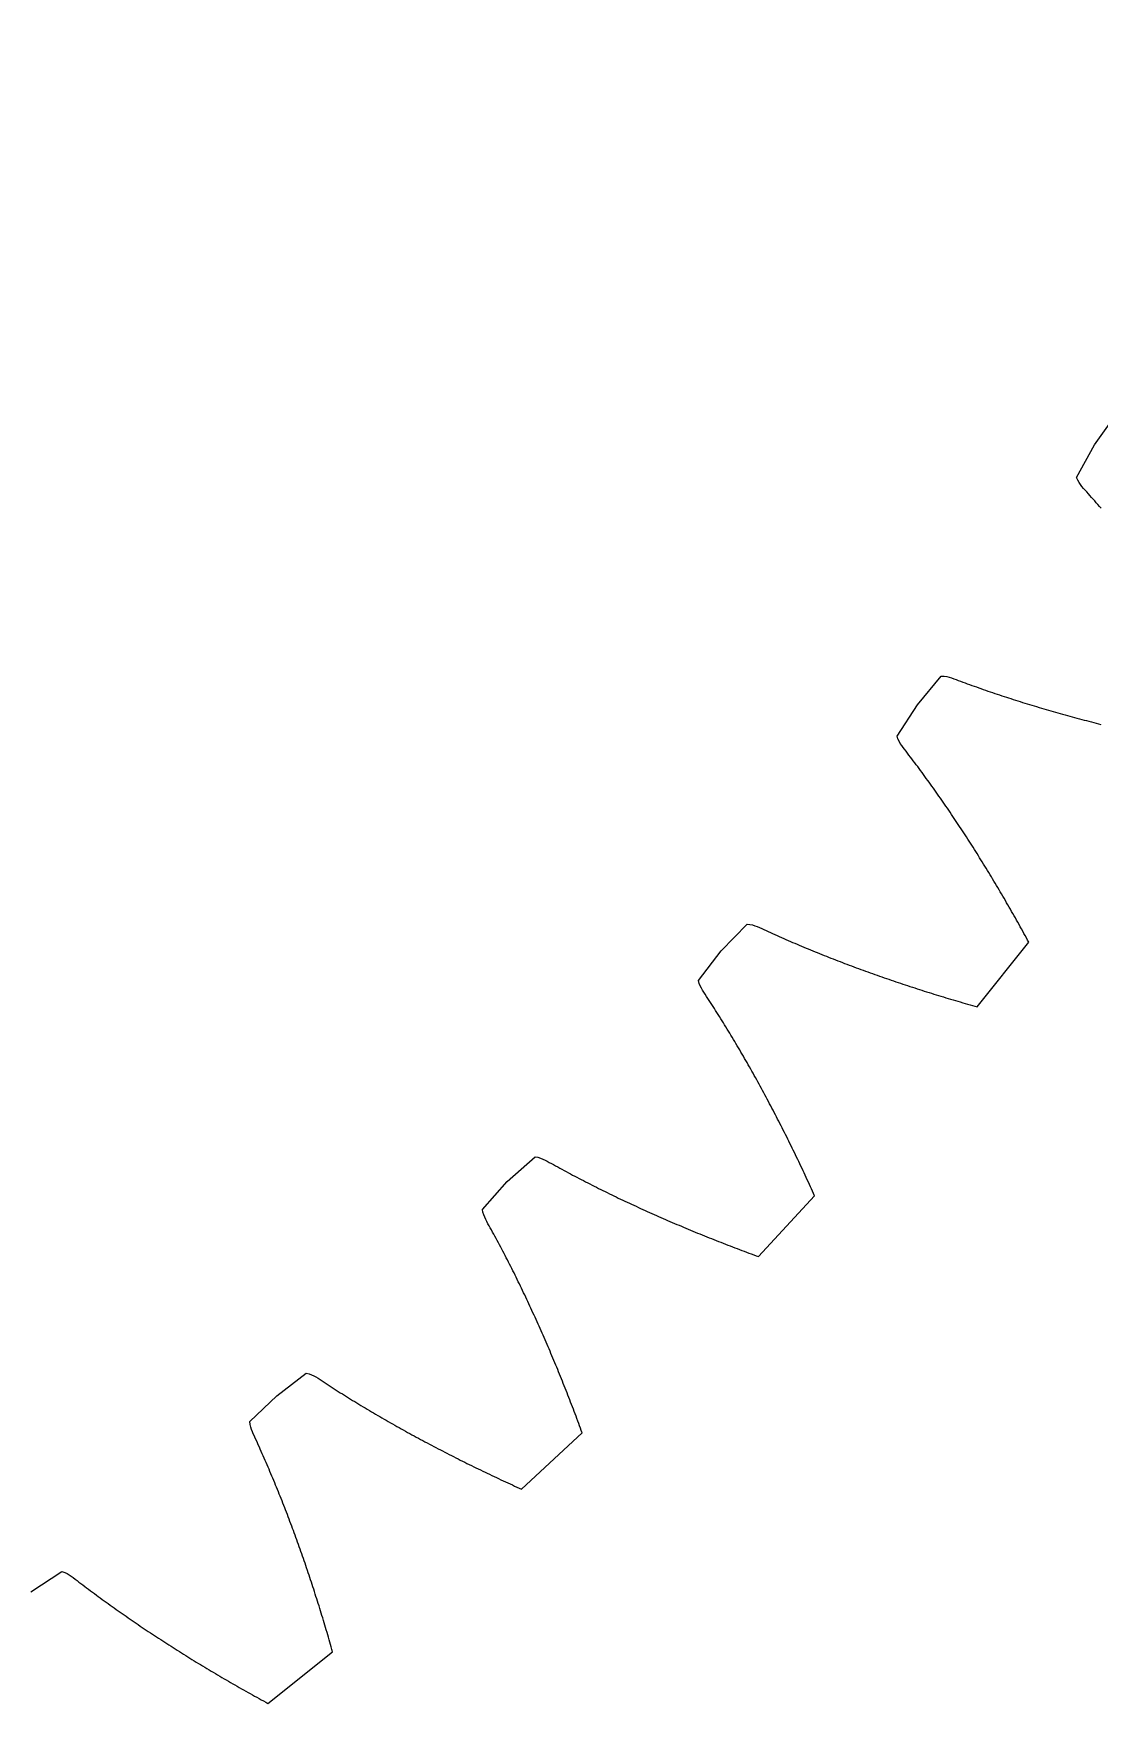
# Model space of a CAD drawing. Header units: metres. Extents: x -108 to 108, y -108 to 108.
# Drawn here: x 48.45 to 69.1, y -67.83 to -35.39 of the extents above; entities that cross this region are included whole.
import ezdxf

# ---------------------------------------------------------------- set-up
doc = ezdxf.new("R2010")
doc.units = ezdxf.units.M

msp = doc.modelspace()

# ---------------------------------------------------------------- linework, layer by layer
for points in [[(69.134, -44.588), (69.103, -44.552), (69.072, -44.517), (69.041, -44.482), (69.011, -44.446), (68.98, -44.411), (68.949, -44.376), (68.918, -44.341), (68.887, -44.306), (68.856, -44.272), (68.824, -44.237), (68.793, -44.202), (68.763, -44.166), (68.734, -44.128), (68.706, -44.088), (68.681, -44.044), (68.66, -43.993), (69.008, -43.361), (69.008, -43.361), (69.427, -42.773)], [(48.396, -65.575), (49.001, -65.18), (49.054, -65.197), (49.099, -65.219), (49.141, -65.244), (49.181, -65.27), (49.219, -65.298), (49.256, -65.326), (49.293, -65.355), (49.33, -65.383), (49.368, -65.411), (49.405, -65.44), (49.442, -65.468), (49.479, -65.496), (49.517, -65.524), (49.554, -65.552), (49.592, -65.58), (49.629, -65.608), (49.667, -65.636), (49.705, -65.664), (49.743, -65.692), (49.781, -65.72), (49.819, -65.747), (49.857, -65.775), (49.895, -65.802), (49.933, -65.83), (49.972, -65.857), (50.01, -65.885), (50.048, -65.912), (50.087, -65.939), (50.126, -65.966), (50.164, -65.993), (50.203, -66.02), (50.242, -66.047), (50.281, -66.074), (50.32, -66.101), (50.359, -66.128), (50.398, -66.155), (50.437, -66.182), (50.476, -66.208), (50.516, -66.235), (50.555, -66.261), (50.595, -66.288), (50.634, -66.314), (50.674, -66.341), (50.713, -66.367), (50.753, -66.393), (50.793, -66.42), (50.833, -66.446), (50.873, -66.472), (50.913, -66.498), (50.953, -66.524), (50.993, -66.55), (51.033, -66.576), (51.073, -66.602), (51.114, -66.627), (51.154, -66.653), (51.194, -66.679), (51.235, -66.704), (51.275, -66.73), (51.316, -66.756), (51.357, -66.781), (51.398, -66.806), (51.438, -66.832), (51.479, -66.857), (51.52, -66.882), (51.561, -66.908), (51.602, -66.933), (51.643, -66.958), (51.685, -66.983), (51.726, -67.008), (51.767, -67.033), (51.809, -67.058), (51.85, -67.082), (51.892, -67.107), (51.933, -67.132), (51.975, -67.157), (52.017, -67.181), (52.058, -67.206), (52.1, -67.23), (52.142, -67.255), (52.184, -67.279), (52.226, -67.304), (52.268, -67.328), (52.31, -67.352), (52.352, -67.377), (52.394, -67.401), (52.437, -67.425), (52.479, -67.449), (52.521, -67.473), (52.564, -67.497), (52.606, -67.521), (52.649, -67.545), (52.692, -67.569), (52.734, -67.592), (52.777, -67.616), (52.82, -67.64), (52.863, -67.663), (52.906, -67.687), (52.949, -67.71), (52.992, -67.734), (54.244, -66.735), (54.231, -66.688), (54.217, -66.641), (54.204, -66.594), (54.19, -66.547), (54.177, -66.5), (54.163, -66.453), (54.149, -66.406), (54.136, -66.359), (54.122, -66.312), (54.108, -66.266), (54.094, -66.219), (54.08, -66.172), (54.066, -66.125), (54.052, -66.079), (54.038, -66.032), (54.024, -65.986), (54.009, -65.939), (53.995, -65.893), (53.981, -65.847), (53.966, -65.8), (53.951, -65.754), (53.937, -65.708), (53.922, -65.662), (53.907, -65.615), (53.893, -65.569), (53.878, -65.523), (53.863, -65.477), (53.848, -65.431), (53.833, -65.386), (53.818, -65.34), (53.802, -65.294), (53.787, -65.248), (53.772, -65.202), (53.757, -65.157), (53.741, -65.111), (53.726, -65.066), (53.71, -65.02), (53.694, -64.975), (53.679, -64.929), (53.663, -64.884), (53.647, -64.839), (53.631, -64.793), (53.615, -64.748), (53.599, -64.703), (53.583, -64.658), (53.567, -64.613), (53.551, -64.568), (53.534, -64.523), (53.518, -64.478), (53.502, -64.433), (53.485, -64.388), (53.468, -64.344), (53.452, -64.299), (53.435, -64.254), (53.418, -64.21), (53.401, -64.165), (53.385, -64.121), (53.368, -64.076), (53.351, -64.032), (53.333, -63.988), (53.316, -63.944), (53.299, -63.899), (53.282, -63.855), (53.264, -63.811), (53.247, -63.767), (53.229, -63.723), (53.212, -63.679), (53.194, -63.635), (53.176, -63.591), (53.158, -63.548), (53.14, -63.504), (53.122, -63.46), (53.104, -63.417), (53.086, -63.373), (53.068, -63.33), (53.05, -63.286), (53.031, -63.243), (53.013, -63.2), (52.995, -63.157), (52.976, -63.113), (52.957, -63.07), (52.939, -63.027), (52.92, -62.984), (52.901, -62.941), (52.882, -62.899), (52.863, -62.856), (52.844, -62.813), (52.825, -62.77), (52.805, -62.728), (52.786, -62.685), (52.767, -62.643), (52.747, -62.6), (52.728, -62.558), (52.708, -62.516), (52.69, -62.472), (52.673, -62.427), (52.658, -62.381), (52.647, -62.331), (52.642, -62.277), (53.161, -61.775), (53.161, -61.775), (53.735, -61.336), (53.789, -61.349), (53.836, -61.368), (53.88, -61.389), (53.922, -61.412), (53.962, -61.437), (54.001, -61.462), (54.04, -61.488), (54.079, -61.514), (54.118, -61.539), (54.157, -61.565), (54.196, -61.59), (54.235, -61.615), (54.275, -61.641), (54.314, -61.666), (54.354, -61.691), (54.394, -61.716), (54.433, -61.741), (54.473, -61.766), (54.513, -61.791), (54.553, -61.816), (54.593, -61.84), (54.633, -61.865), (54.673, -61.89), (54.713, -61.914), (54.753, -61.939), (54.794, -61.963), (54.834, -61.987), (54.875, -62.012), (54.915, -62.036), (54.956, -62.06), (54.996, -62.084), (55.037, -62.108), (55.078, -62.132), (55.119, -62.156), (55.16, -62.18), (55.201, -62.204), (55.242, -62.227), (55.283, -62.251), (55.324, -62.275), (55.365, -62.298), (55.407, -62.322), (55.448, -62.345), (55.49, -62.368), (55.531, -62.392), (55.573, -62.415), (55.614, -62.438), (55.656, -62.461), (55.698, -62.484), (55.74, -62.507), (55.782, -62.53), (55.823, -62.553), (55.865, -62.576), (55.908, -62.599), (55.95, -62.621), (55.992, -62.644), (56.034, -62.667), (56.076, -62.689), (56.119, -62.712), (56.161, -62.734), (56.204, -62.756), (56.246, -62.779), (56.289, -62.801), (56.332, -62.823), (56.374, -62.845), (56.417, -62.867), (56.46, -62.889), (56.503, -62.911), (56.546, -62.933), (56.589, -62.955), (56.632, -62.977), (56.675, -62.998), (56.718, -63.02), (56.761, -63.042), (56.805, -63.063), (56.848, -63.085), (56.892, -63.106), (56.935, -63.128), (56.979, -63.149), (57.022, -63.17), (57.066, -63.192), (57.109, -63.213), (57.153, -63.234), (57.197, -63.255), (57.241, -63.276), (57.285, -63.297), (57.329, -63.318), (57.373, -63.339), (57.417, -63.359), (57.461, -63.38), (57.505, -63.401), (57.549, -63.421), (57.594, -63.442), (57.638, -63.462), (57.682, -63.483), (57.727, -63.503), (57.771, -63.524), (57.816, -63.544), (57.861, -63.564), (57.905, -63.584), (59.079, -62.495), (59.063, -62.449), (59.046, -62.403), (59.029, -62.357), (59.012, -62.311), (58.995, -62.265), (58.978, -62.219), (58.961, -62.174), (58.943, -62.128), (58.926, -62.082), (58.909, -62.037), (58.891, -61.991), (58.874, -61.946), (58.856, -61.9), (58.839, -61.855), (58.821, -61.809), (58.804, -61.764), (58.786, -61.719), (58.768, -61.674), (58.75, -61.629), (58.732, -61.583), (58.714, -61.538), (58.696, -61.493), (58.678, -61.448), (58.66, -61.404), (58.642, -61.359), (58.624, -61.314), (58.605, -61.269), (58.587, -61.224), (58.569, -61.18), (58.55, -61.135), (58.531, -61.091), (58.513, -61.046), (58.494, -61.002), (58.475, -60.957), (58.457, -60.913), (58.438, -60.869), (58.419, -60.825), (58.4, -60.78), (58.381, -60.736), (58.362, -60.692), (58.342, -60.648), (58.323, -60.604), (58.304, -60.561), (58.285, -60.517), (58.265, -60.473), (58.246, -60.429), (58.226, -60.386), (58.206, -60.342), (58.187, -60.298), (58.167, -60.255), (58.147, -60.212), (58.127, -60.168), (58.107, -60.125), (58.087, -60.082), (58.067, -60.038), (58.047, -59.995), (58.027, -59.952), (58.007, -59.909), (57.986, -59.866), (57.966, -59.823), (57.946, -59.78), (57.925, -59.738), (57.905, -59.695), (57.884, -59.652), (57.863, -59.61), (57.842, -59.567), (57.822, -59.525), (57.801, -59.482), (57.78, -59.44), (57.759, -59.398), (57.737, -59.355), (57.716, -59.313), (57.695, -59.271), (57.674, -59.229), (57.652, -59.187), (57.631, -59.145), (57.609, -59.103), (57.588, -59.061), (57.566, -59.02), (57.544, -58.978), (57.523, -58.936), (57.501, -58.895), (57.479, -58.853), (57.457, -58.812), (57.435, -58.771), (57.412, -58.73), (57.39, -58.688), (57.368, -58.647), (57.345, -58.606), (57.323, -58.565), (57.3, -58.524), (57.278, -58.483), (57.255, -58.443), (57.232, -58.402), (57.211, -58.36), (57.191, -58.317), (57.173, -58.271), (57.158, -58.223), (57.149, -58.168), (57.629, -57.629), (57.629, -57.629), (58.168, -57.149), (58.223, -57.158), (58.271, -57.173), (58.317, -57.191), (58.36, -57.211), (58.402, -57.232), (58.443, -57.255), (58.483, -57.278), (58.524, -57.3), (58.565, -57.323), (58.606, -57.345), (58.647, -57.368), (58.688, -57.39), (58.729, -57.412), (58.771, -57.435), (58.812, -57.457), (58.853, -57.479), (58.895, -57.501), (58.936, -57.523), (58.978, -57.544), (59.02, -57.566), (59.061, -57.588), (59.103, -57.609), (59.145, -57.631), (59.187, -57.652), (59.229, -57.674), (59.271, -57.695), (59.313, -57.716), (59.355, -57.738), (59.398, -57.759), (59.44, -57.78), (59.482, -57.801), (59.525, -57.822), (59.567, -57.842), (59.61, -57.863), (59.652, -57.884), (59.695, -57.905), (59.738, -57.925), (59.78, -57.946), (59.823, -57.966), (59.866, -57.987), (59.909, -58.007), (59.952, -58.027), (59.995, -58.047), (60.038, -58.067), (60.082, -58.087), (60.125, -58.107), (60.168, -58.127), (60.211, -58.147), (60.255, -58.167), (60.298, -58.187), (60.342, -58.206), (60.386, -58.226), (60.429, -58.246), (60.473, -58.265), (60.517, -58.285), (60.561, -58.304), (60.604, -58.323), (60.648, -58.342), (60.692, -58.362), (60.736, -58.381), (60.78, -58.4), (60.825, -58.419), (60.869, -58.438), (60.913, -58.457), (60.957, -58.475), (61.002, -58.494), (61.046, -58.513), (61.091, -58.531), (61.135, -58.55), (61.18, -58.569), (61.224, -58.587), (61.269, -58.605), (61.314, -58.624), (61.359, -58.642), (61.404, -58.66), (61.448, -58.678), (61.493, -58.696), (61.538, -58.714), (61.583, -58.732), (61.629, -58.75), (61.674, -58.768), (61.719, -58.786), (61.764, -58.804), (61.809, -58.821), (61.855, -58.839), (61.9, -58.857), (61.946, -58.874), (61.991, -58.891), (62.037, -58.909), (62.082, -58.926), (62.128, -58.943), (62.174, -58.961), (62.219, -58.978), (62.265, -58.995), (62.311, -59.012), (62.357, -59.029), (62.403, -59.046), (62.449, -59.063), (62.495, -59.079), (63.584, -57.905), (63.564, -57.861), (63.544, -57.816), (63.524, -57.771), (63.503, -57.727), (63.483, -57.682), (63.462, -57.638), (63.442, -57.594), (63.421, -57.549), (63.401, -57.505), (63.38, -57.461), (63.359, -57.417), (63.339, -57.373), (63.318, -57.329), (63.297, -57.285), (63.276, -57.241), (63.255, -57.197), (63.234, -57.153), (63.213, -57.109), (63.192, -57.066), (63.17, -57.022), (63.149, -56.979), (63.128, -56.935), (63.106, -56.892), (63.085, -56.848), (63.063, -56.805), (63.042, -56.761), (63.02, -56.718), (62.998, -56.675), (62.977, -56.632), (62.955, -56.589), (62.933, -56.546), (62.911, -56.503), (62.889, -56.46), (62.867, -56.417), (62.845, -56.374), (62.823, -56.332), (62.801, -56.289), (62.779, -56.246), (62.756, -56.204), (62.734, -56.161), (62.712, -56.119), (62.689, -56.076), (62.667, -56.034), (62.644, -55.992), (62.621, -55.95), (62.599, -55.908), (62.576, -55.865), (62.553, -55.823), (62.53, -55.782), (62.507, -55.74), (62.484, -55.698), (62.461, -55.656), (62.438, -55.614), (62.415, -55.573), (62.392, -55.531), (62.368, -55.49), (62.345, -55.448), (62.322, -55.407), (62.298, -55.365), (62.275, -55.324), (62.251, -55.283), (62.227, -55.242), (62.204, -55.201), (62.18, -55.16), (62.156, -55.119), (62.132, -55.078), (62.108, -55.037), (62.084, -54.996), (62.06, -54.956), (62.036, -54.915), (62.012, -54.875), (61.987, -54.834), (61.963, -54.794), (61.939, -54.753), (61.914, -54.713), (61.89, -54.673), (61.865, -54.633), (61.84, -54.593), (61.816, -54.553), (61.791, -54.513), (61.766, -54.473), (61.741, -54.433), (61.716, -54.394), (61.691, -54.354), (61.666, -54.314), (61.641, -54.275), (61.615, -54.235), (61.59, -54.196), (61.565, -54.157), (61.539, -54.118), (61.514, -54.079), (61.488, -54.04), (61.462, -54.001), (61.437, -53.962), (61.412, -53.922), (61.389, -53.88), (61.368, -53.836), (61.349, -53.789), (61.336, -53.735), (61.775, -53.161), (61.775, -53.161), (62.277, -52.642), (62.331, -52.647), (62.381, -52.658), (62.427, -52.673), (62.472, -52.69), (62.516, -52.708), (62.558, -52.728), (62.6, -52.747), (62.643, -52.767), (62.685, -52.786), (62.728, -52.805), (62.77, -52.825), (62.813, -52.844), (62.856, -52.863), (62.899, -52.882), (62.941, -52.901), (62.984, -52.92), (63.027, -52.939), (63.07, -52.957), (63.113, -52.976), (63.157, -52.995), (63.2, -53.013), (63.243, -53.031), (63.286, -53.05), (63.33, -53.068), (63.373, -53.086), (63.417, -53.104), (63.46, -53.122), (63.504, -53.14), (63.548, -53.158), (63.591, -53.176), (63.635, -53.194), (63.679, -53.212), (63.723, -53.229), (63.767, -53.247), (63.811, -53.264), (63.855, -53.282), (63.899, -53.299), (63.944, -53.316), (63.988, -53.333), (64.032, -53.351), (64.076, -53.368), (64.121, -53.385), (64.165, -53.402), (64.21, -53.418), (64.254, -53.435), (64.299, -53.452), (64.344, -53.468), (64.388, -53.485), (64.433, -53.502), (64.478, -53.518), (64.523, -53.534), (64.568, -53.551), (64.613, -53.567), (64.658, -53.583), (64.703, -53.599), (64.748, -53.615), (64.793, -53.631), (64.839, -53.647), (64.884, -53.663), (64.929, -53.679), (64.975, -53.694), (65.02, -53.71), (65.066, -53.726), (65.111, -53.741), (65.157, -53.757), (65.202, -53.772), (65.248, -53.787), (65.294, -53.802), (65.34, -53.818), (65.386, -53.833), (65.431, -53.848), (65.477, -53.863), (65.523, -53.878), (65.569, -53.893), (65.615, -53.907), (65.662, -53.922), (65.708, -53.937), (65.754, -53.951), (65.8, -53.966), (65.847, -53.981), (65.893, -53.995), (65.939, -54.009), (65.986, -54.024), (66.032, -54.038), (66.079, -54.052), (66.125, -54.066), (66.172, -54.08), (66.219, -54.094), (66.266, -54.108), (66.312, -54.122), (66.359, -54.136), (66.406, -54.149), (66.453, -54.163), (66.5, -54.177), (66.547, -54.19), (66.594, -54.204), (66.641, -54.217), (66.688, -54.231), (66.735, -54.244), (67.734, -52.992), (67.71, -52.949), (67.687, -52.906), (67.663, -52.863), (67.64, -52.82), (67.616, -52.777), (67.592, -52.734), (67.569, -52.692), (67.545, -52.649), (67.521, -52.606), (67.497, -52.564), (67.473, -52.521), (67.449, -52.479), (67.425, -52.437), (67.401, -52.394), (67.377, -52.352), (67.352, -52.31), (67.328, -52.268), (67.304, -52.226), (67.279, -52.184), (67.255, -52.142), (67.23, -52.1), (67.206, -52.058), (67.181, -52.017), (67.157, -51.975), (67.132, -51.933), (67.107, -51.892), (67.082, -51.85), (67.058, -51.809), (67.033, -51.767), (67.008, -51.726), (66.983, -51.685), (66.958, -51.643), (66.933, -51.602), (66.908, -51.561), (66.882, -51.52), (66.857, -51.479), (66.832, -51.438), (66.806, -51.398), (66.781, -51.357), (66.756, -51.316), (66.73, -51.275), (66.704, -51.235), (66.679, -51.194), (66.653, -51.154), (66.627, -51.114), (66.602, -51.073), (66.576, -51.033), (66.55, -50.993), (66.524, -50.953), (66.498, -50.913), (66.472, -50.873), (66.446, -50.833), (66.42, -50.793), (66.393, -50.753), (66.367, -50.713), (66.341, -50.674), (66.314, -50.634), (66.288, -50.595), (66.261, -50.555), (66.235, -50.516), (66.208, -50.476), (66.182, -50.437), (66.155, -50.398), (66.128, -50.359), (66.101, -50.32), (66.074, -50.281), (66.047, -50.242), (66.02, -50.203), (65.993, -50.164), (65.966, -50.126), (65.939, -50.087), (65.912, -50.048), (65.885, -50.01), (65.857, -49.972), (65.83, -49.933), (65.802, -49.895), (65.775, -49.857), (65.747, -49.819), (65.72, -49.781), (65.692, -49.743), (65.664, -49.705), (65.636, -49.667), (65.608, -49.629), (65.58, -49.592), (65.552, -49.554), (65.524, -49.517), (65.496, -49.479), (65.468, -49.442), (65.44, -49.405), (65.411, -49.368), (65.383, -49.33), (65.355, -49.293), (65.326, -49.256), (65.298, -49.219), (65.27, -49.181), (65.244, -49.141), (65.219, -49.099), (65.197, -49.054), (65.18, -49.001), (65.575, -48.396), (65.575, -48.396), (66.036, -47.841), (66.091, -47.842), (66.142, -47.849), (66.189, -47.86), (66.235, -47.874), (66.28, -47.889), (66.323, -47.905), (66.367, -47.922), (66.411, -47.938), (66.455, -47.954), (66.498, -47.97), (66.542, -47.986), (66.586, -48.002), (66.63, -48.018), (66.675, -48.034), (66.719, -48.049), (66.763, -48.065), (66.807, -48.081), (66.851, -48.096), (66.896, -48.111), (66.94, -48.127), (66.985, -48.142), (67.029, -48.157), (67.074, -48.172), (67.119, -48.187), (67.163, -48.202), (67.208, -48.217), (67.253, -48.232), (67.298, -48.246), (67.343, -48.261), (67.388, -48.275), (67.433, -48.29), (67.478, -48.304), (67.523, -48.318), (67.568, -48.333), (67.613, -48.347), (67.658, -48.361), (67.704, -48.375), (67.749, -48.389), (67.794, -48.402), (67.84, -48.416), (67.885, -48.43), (67.931, -48.444), (67.977, -48.457), (68.022, -48.471), (68.068, -48.484), (68.114, -48.497), (68.16, -48.511), (68.205, -48.524), (68.251, -48.537), (68.297, -48.55), (68.343, -48.563), (68.389, -48.576), (68.435, -48.589), (68.481, -48.601), (68.528, -48.614), (68.574, -48.627), (68.62, -48.639), (68.666, -48.652), (68.713, -48.664), (68.759, -48.676), (68.806, -48.689), (68.852, -48.701), (68.899, -48.713), (68.945, -48.725), (68.992, -48.737), (69.039, -48.749), (69.085, -48.761), (69.132, -48.773)]]:
    msp.add_lwpolyline(points)
msp.add_circle((0, 0), 108.5)

doc.saveas('drawing.dxf')
